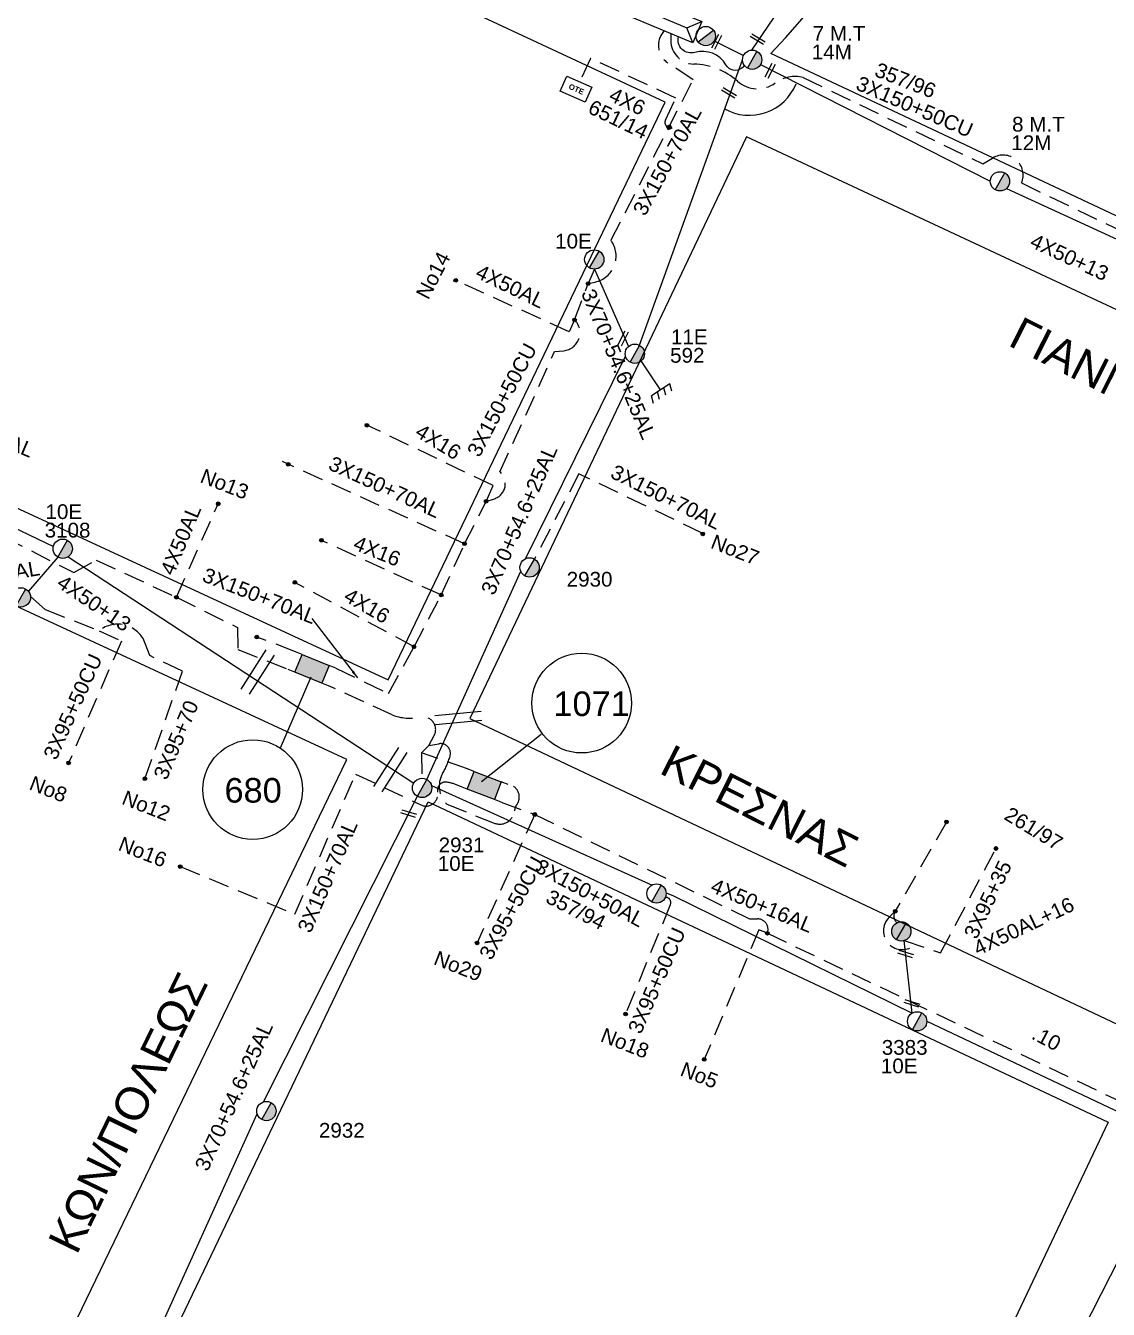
# Model space of a CAD drawing. Header units: millimetres. Extents: x 898 to 3196, y 765 to 1779.
# Drawn here: x 1217.7 to 1349.9, y 1105.9 to 1262.6 of the extents above; entities that cross this region are included whole.
import ezdxf
from ezdxf.enums import TextEntityAlignment as Align

# ---------------------------------------------------------------- set-up
doc = ezdxf.new("R2010")
doc.units = ezdxf.units.MM
doc.linetypes.add('DASHED', pattern=[19.05, 12.7, -6.35])
for name, color, linetype in [('Link Box 4 Διευθύνσεων', 7, 'Continuous'), ('Pillar OTE', 7, 'Continuous'), ('Γείωση', 7, 'Continuous'), ('Γυμνά εναέρια ΧΤ (3Φ)   4x50AL', 7, 'Continuous'), ('Γυμνά εναέρια ΧΤ και ΦΟΠ (3Φ)   4x50+16AL', 7, 'Continuous'), ('Εναέρια παροχή ΧΤ 4x16', 7, 'SYN_LINE'), ('Επιγραφές - Σχήματα', 7, 'Continuous'), ('Καλώδια ΧΤ   3x150+50AL', 7, 'DASHED'), ('Καλώδια ΧΤ   3x150+50CU', 7, 'DASHED'), ('Καλώδια ΧΤ   3x150+70AL', 7, 'DASHED'), ('Καλώδια ΧΤ   3x50+35+13', 7, 'SYN_LINE'), ('Καλώδια ΧΤ   3x95+35CU', 7, 'DASHED'), ('Καλώδια ΧΤ   3x95+50CU', 7, 'DASHED'), ('Καλώδια ΧΤ   4x50+13', 7, 'SYN_LINE'), ('Μηχανική τομή', 7, 'Continuous'), ('Στύλος Ξύλινος', 7, 'Continuous'), ('Στύλος Ξύλινος @ 1', 7, 'Continuous'), ('Στύλος ΦΜ', 7, 'Continuous'), ('Στύλος ΦΜ @ 1', 7, 'Continuous'), ('Συνδέσεις', 7, 'Continuous'), ('Συνεστραμμένα ΧΤ   3x70+54.6+25AL', 7, 'SYN_LINE'), ('Συνεστραμμένα ΧΤ   4x120+25AL', 7, 'SYN_LINE'), ('Τομή', 7, 'Continuous'), ('Υποσταθμός εναέριος 2 στύλων', 7, 'Continuous'), ('Υποσταθμός πόλεως', 7, 'Continuous'), ('Υπόβαθρο ΔΕΗ', 7, 'Continuous'), ('Υπόγεια Καλώδια Δικτύου ΧΤ   .10', 7, 'DASHED'), ('Υπόγεια καλώδια Παροχών ΧΤ   4x6', 7, 'DASHED')]:
    doc.layers.add(name, color=color, linetype=linetype)
doc.styles.add('ar', font='arial.ttf')
doc.styles.get("Standard").update_dxf_attribs({"font": 'arial.ttf'})
doc.linetypes.add('SYN_LINE', pattern='A,0.5,-0.0001,["/\\/\\/\\/",Standard,S=0.1,R=0,X=0,Y=-0.05],-0.25', length=0.7501)
doc.dimstyles.new('ISO-25', dxfattribs={"dimtxt": 2.5, "dimasz": 2.5, "dimexe": 1.25, "dimexo": 0.625, "dimtad": 1, "dimtxsty": 'Standard', "dimcen": 2.5, "dimadec": 0, "dimazin": 0, "dimtfac": 1, "dimtmove": 0, "dimatfit": 3, "dimfxl": 1, "dimarcsym": 0})

# ---------------------------------------------------------------- blocks, each defined once
blk = doc.blocks.new('ΥΠΟΣΤΑΘΜΟΣ ΕΝΑΕΡΙΟΣ ΕΠΙ 2 ΣΤΥΛΩΝ')
at = {"layer": 'Υποσταθμός εναέριος 2 στύλων', "linetype": 'Continuous'}
for points in [[(-11.97, -2.11, 0.574793), (-8.45, -0.07, 0.268822), (-9.64, 1.98)], [(9.68, -2.15, 0.574793), (13.19, -0.1, 0.268822), (12.01, 1.95)]]:
    blk.add_hatch(color=256, dxfattribs=at).paths.add_polyline_path(points)
for p, q in [((-11.97, -2.11), (-9.64, 1.98)), ((9.68, -2.15), (12.01, 1.95))]:
    blk.add_line(p, q, dxfattribs=at)
for centre in [(-10.81, -0.07), (10.84, -0.1)]:
    blk.add_circle(centre, 2.36, dxfattribs=at)
at = {"layer": 'Υποσταθμός πόλεως', "linetype": 'Continuous', "ltscale": 40}
blk.add_lwpolyline([(-8.57, 2.82), (8.57, 2.82), (8.57, -2.82), (-8.57, -2.82)], close=True, dxfattribs=at)
for points in [[(-5.75, 0), (-8.57, 2.82)], [(-8.57, -2.82), (-5.75, 0)], [(-5.75, 0), (5.75, 0)], [(5.75, 0), (8.57, 2.82)], [(8.57, -2.82), (5.75, 0)]]:
    blk.add_lwpolyline(points, dxfattribs=at)
at = {"layer": 'Υποσταθμός εναέριος 2 στύλων', "ltscale": 40, "flags": 1}
for tag, p in [('ΜΕΤΑΣΧΗΜΑΤΙΣΜΟΣ', (14.09, 2.51)), ('ΙΣΧΥΣ', (14.07, -0.28)), ('ΑΡΙΘΜΟΣ', (14.19, -3))]:
    blk.add_attdef(tag, p, '', height=1.8, dxfattribs=at)
blk = doc.blocks.new('LINK BOX 4 ΑΝΑΧΩΡΗΣΕΩΝ')
at = {"layer": 'Link Box 4 Διευθύνσεων', "ltscale": 40}
blk.add_hatch(color=256, dxfattribs=at).paths.add_polyline_path([(-3.54, 0), (-3.54, -4.67), (3.54, -4.67), (3.54, 0)])
for p, q in [((-3.54, 0), (-5.33, 0)), ((5.33, 0), (3.54, 0)), ((-3.54, -4.67), (-5.33, -4.67)), ((5.33, -4.67), (3.54, -4.67))]:
    blk.add_line(p, q, dxfattribs=at)
blk.add_lwpolyline([(-3.54, -4.67), (-3.54, 0), (3.54, 0), (3.54, -4.67)], close=True, dxfattribs=at)
blk = doc.blocks.new('ΥΠΑΡΧΩΝ ΤΣΙΜΕΝΤΕΝΙΟΣ ΣΤΥΛΟΣ')
at = {"layer": 'Στύλος ΦΜ'}
blk.add_hatch(color=7, dxfattribs=at).paths.add_polyline_path([(-1.29, -2.28, 0.574793), (2.62, 0, 0.268822), (1.3, 2.27)])
at = {"layer": 'Στύλος ΦΜ', "color": 7}
blk.add_line((-1.29, -2.28), (1.3, 2.27), dxfattribs=at)
blk.add_circle((0, 0), 2.62, dxfattribs=at)
at = {"layer": 'Στύλος ΦΜ', "flags": 4}
for tag, p in [('ΑΡΙΘΜΟΣ', (-4.68, 8.05)), ('ΤΥΠΟΣ', (-4.91, 3.03))]:
    blk.add_attdef(tag, p, '', height=4, dxfattribs=at)
blk = doc.blocks.new('ΥΠΑΡΧΩΝ ΞΥΛΙΝΟΣ ΣΤΥΛΟΣ')
at = {"layer": 'Στύλος Ξύλινος'}
h = blk.add_hatch(color=7, dxfattribs=at)
h.paths.add_polyline_path([(-2.62, 0, 0.270008), (-1.29, -2.28), (1.3, 2.27, 0.576266)])
h.paths.add_polyline_path([(-1.29, -2.28, 0.574793), (2.62, 0, 0.268822), (1.3, 2.27)])
at = {"layer": 'Στύλος Ξύλινος', "color": 7}
blk.add_line((-1.29, -2.28), (1.3, 2.27), dxfattribs=at)
blk.add_circle((0, 0), 2.62, dxfattribs=at)
at = {"layer": 'Στύλος Ξύλινος', "flags": 4}
for tag, p in [('ΑΡΙΘΜΟΣ', (-4.91, 8.6)), ('ΤΥΠΟΣ', (-4.85, 3.39))]:
    blk.add_attdef(tag, p, '', height=4, dxfattribs=at)
blk = doc.blocks.new('ΤΟΜΗ')
at = {"layer": 'Τομή', "ltscale": 40}
for p, q in [((-5.68, 0), (5.68, 0)), ((5.68, -2.33), (-5.68, -2.33))]:
    blk.add_line(p, q, dxfattribs=at)
blk = doc.blocks.new('A$C76D1674A')
at = {"layer": 'Τομή', "xscale": 0.5, "yscale": 0.5, "zscale": 0.5}
blk.add_blockref('ΤΟΜΗ', (2.84, 1.17), dxfattribs=at)
blk = doc.blocks.new('ΓΕΙΩΣΗ')
at = {"layer": 'Γείωση', "ltscale": 40}
for p, q in [((-2.34, 11.45), (-3, 9.45)), ((-0.34, 11.45), (-1, 9.45)), ((1.66, 11.45), (1, 9.45)), ((3.66, 11.45), (3, 9.45)), ((0, 9.45), (0, 0))]:
    blk.add_line(p, q, dxfattribs=at)
blk.add_lwpolyline([(-3, 9.45), (3, 9.45)], dxfattribs=at)
blk = doc.blocks.new('_ΣΥΝΔΕΣΗ')
at = {"layer": 'Συνδέσεις', "linetype": 'SYN_LINE', "ltscale": 40}
blk.add_hatch(color=256, dxfattribs=at).paths.add_polyline_path([(0.5, -0.01, 1), (-0.5, -0.01, 1)])
at = {"layer": 'Συνδέσεις'}
blk.add_circle((0, -0.01), 0.5, dxfattribs=at)
blk = doc.blocks.new('ΜΗΧΑΝΙΚΗ ΤΟΜΗ')
at = {"layer": 'Μηχανική τομή', "ltscale": 40}
for p, q in [((-1.89, 0.78), (1.89, 0.78)), ((1.89, 0), (-1.89, 0))]:
    blk.add_line(p, q, dxfattribs=at)
blk = doc.blocks.new('PILLAR ΟΤΕ')
at = {"layer": 'Pillar OTE', "ltscale": 40}
blk.add_lwpolyline([(-3.31, 2.02), (3.39, 2.02), (3.39, -1.99), (-3.31, -1.99)], close=True, dxfattribs=at)
at = {"layer": 'Pillar OTE', "insert": (-1.81, 0.71), "char_height": 1.3575, "width": 109.961, "attachment_point": 1}
blk.add_mtext('{\\fArial|b1|i0|c161|p34;OTE}', dxfattribs=at)
blk = doc.blocks.new('TSONTA XT1')
at = {"ltscale": 40}
h = blk.add_hatch(color=256, dxfattribs=at)
h.dxf.hatch_style = 1
h.paths.add_polyline_path([(595.96, 2487.66), (597.07, 2488.77), (595.96, 2489.87), (594.85, 2488.77)])
blk.add_lwpolyline([(594.85, 2488.77), (595.96, 2489.87), (597.07, 2488.77), (595.96, 2487.66)], close=True, dxfattribs=at)

msp = doc.modelspace()

# ---------------------------------------------------------------- linework, layer by layer
at = {"layer": 'Γυμνά εναέρια ΧΤ (3Φ)   4x50AL', "color": 62, "linetype": 'DASHED', "ltscale": 0.2}
msp.add_lwpolyline([(1284.73, 1226.71), (1284.07, 1225.26), (1270.22, 1231.55)], dxfattribs=at)
at = {"layer": 'Γυμνά εναέρια ΧΤ (3Φ)   4x50AL', "color": 6, "linetype": 'DASHED', "ltscale": 0.2}
msp.add_lwpolyline([(1236.12, 1192.86), (1241.22, 1204.26)], dxfattribs=at)
at = {"layer": 'Γυμνά εναέρια ΧΤ (3Φ)   4x50AL', "color": 154, "ltscale": 0.2}
msp.add_lwpolyline([(1221.66, 1197.77), (1218.04, 1193.6)], dxfattribs=at)
at = {"layer": 'Γυμνά εναέρια ΧΤ και ΦΟΠ (3Φ)   4x50+16AL', "color": 30, "ltscale": 0.2}
for points in [[(1267.27, 1169.87), (1294.19, 1157.74)], [(1295.92, 1156.78), (1296.82, 1156.41), (1325.96, 1142.11)], [(1325.96, 1142.11), (1324.96, 1150.95)], [(1327.74, 1141.13), (1357.57, 1127)]]:
    msp.add_lwpolyline(points, dxfattribs=at)
at = {"layer": 'Εναέρια παροχή ΧΤ 4x16', "color": 62, "linetype": 'DASHED', "ltscale": 0.2}
for points in [[(1273.93, 1204.57), (1274.78, 1206.49), (1259.38, 1213.87)], [(1268.44, 1193.14), (1253.82, 1199.81)], [(1265.13, 1186.82), (1250.58, 1194.68)]]:
    msp.add_lwpolyline(points, dxfattribs=at)
at = {"layer": 'Επιγραφές - Σχήματα', "linetype": 'Continuous'}
for p, q in [((1252.54, 1183.1), (1248.77, 1174.44)), ((1280.65, 1176.11), (1273.37, 1170.32))]:
    msp.add_line(p, q, dxfattribs=at)
for centre in [(1285.6, 1179.94), (1245.44, 1169.39)]:
    msp.add_circle(centre, 6.08, dxfattribs=at)
msp.add_arc((1306.08, 1257.83), 6.14, 240.4214, 337.9983, dxfattribs=at)
at = {"layer": 'Καλώδια ΧΤ   3x150+50AL', "color": 6, "ltscale": 0.2}
msp.add_lwpolyline([(1202.53, 1209.16), (1201.46, 1207.2), (1223.59, 1195.87), (1226.34, 1197.41), (1236.12, 1192.86), (1243.56, 1189.18), (1243.63, 1186.5), (1249.77, 1184.06)], dxfattribs=at)
at = {"layer": 'Καλώδια ΧΤ   3x150+50AL', "color": 62, "ltscale": 0.2}
msp.add_lwpolyline([(1275.78, 1167.85), (1279.87, 1166.35), (1306.1, 1153.61), (1307.06, 1153.61, -0.528244), (1308.27, 1151.85, 1.465392)], format="xyb", dxfattribs=at)
msp.add_lwpolyline([(1308.27, 1151.85), (1307.24, 1152.27), (1300.56, 1136.45)], dxfattribs=at)
at = {"layer": 'Καλώδια ΧΤ   3x150+50CU', "color": 151, "ltscale": 0.2}
msp.add_lwpolyline([(1296.5, 1261.67), (1296.49, 1260.83, 0.408726), (1299.31, 1257.94, -0.176694), (1304.61, 1255.86, 0.351262), (1309.24, 1255.64, -0.222992), (1312.65, 1256.3), (1334.6, 1245.75), (1335.78, 1246.47, -0.732431), (1339.3, 1243.43), (1355.74, 1235.51), (1364.97, 1231.4), (1366.16, 1230.29)], format="xyb", dxfattribs=at)
at = {"layer": 'Καλώδια ΧΤ   3x150+50CU', "color": 62, "ltscale": 0.2}
for points in [[(1262.02, 1181.11), (1265.13, 1186.82), (1268.44, 1193.14), (1271.31, 1199.38), (1273.93, 1204.57), (1274.94, 1204.89, 0.58478), (1275.62, 1208.17), (1282.3, 1222.85), (1283.41, 1222.96, 0.638924), (1284.73, 1226.71), (1286.38, 1231.16)], [(1266.04, 1173.86), (1266.93, 1174.75), (1267.59, 1175.97, 0.639717), (1265.89, 1178.23, -0.147704), (1262.46, 1178.51), (1254.7, 1182.04)], [(1266.93, 1174.75), (1268.15, 1174.98, -0.559558), (1269.53, 1173.46, -0.06105), (1268.62, 1171.34, 0.34365), (1269.12, 1167.62), (1274.9, 1165.3, 0.496145), (1277.4, 1166.8, -0.129634), (1277.69, 1167.56, 0.569864), (1276.61, 1170.03, 0.242449)]]:
    msp.add_lwpolyline(points, format="xyb", dxfattribs=at)
for points in [[(1250.66, 1186.22), (1245.92, 1188.01)], [(1271.64, 1171.94), (1266.04, 1173.86), (1266.09, 1170.77)]]:
    msp.add_lwpolyline(points, dxfattribs=at)
at = {"layer": 'Καλώδια ΧΤ   3x150+70AL', "color": 62, "ltscale": 0.2}
msp.add_line((1255.59, 1184.2), (1262.02, 1181.11), dxfattribs=at)
for points in [[(1287.17, 1232.92), (1286.38, 1231.16), (1287.25, 1231.34, 0.54335), (1289.18, 1236.41), (1299.21, 1256.03), (1296.11, 1258.1, -0.464327), (1295.68, 1262.01, -4.809504)], [(1236.58, 1159.99), (1250.58, 1154.19), (1258, 1171.28), (1265.98, 1167.51, 0.616641), (1268, 1169.09, -0.527909), (1269.18, 1170.29, -0.072658), (1270.8, 1169.76, 0.236394)]]:
    msp.add_lwpolyline(points, format="xyb", dxfattribs=at)
msp.add_lwpolyline([(1271.31, 1199.38), (1249.06, 1209.42)], dxfattribs=at)
at = {"layer": 'Καλώδια ΧΤ   3x150+70AL', "color": 27, "ltscale": 0.2}
msp.add_lwpolyline([(1300.32, 1200.68), (1285.27, 1207.93), (1279.83, 1197.52)], dxfattribs=at)
at = {"layer": 'Καλώδια ΧΤ   3x50+35+13', "color": 27, "linetype": 'Continuous'}
msp.add_lwpolyline([(1339.12, 1088.4), (1357.9, 1125.22)], dxfattribs=at)
at = {"layer": 'Καλώδια ΧΤ   3x95+35CU', "color": 30, "ltscale": 0.2}
msp.add_lwpolyline([(1330.15, 1165.43), (1323.88, 1154.54), (1323.12, 1153.77, 0.989293), (1326.32, 1150.49, -4.064166)], format="xyb", dxfattribs=at)
msp.add_lwpolyline([(1324.96, 1150.95), (1329.43, 1149.45), (1336.18, 1162.19)], dxfattribs=at)
msp.add_arc((1324.84, 1153.95), 1.12, 148.3046, 227.1566, dxfattribs=at)
at = {"layer": 'Καλώδια ΧΤ   3x95+50CU', "color": 151, "ltscale": 0.2}
msp.add_lwpolyline([(1218.3, 1192.95), (1220.08, 1191.38), (1226.7, 1188.78), (1229.4, 1187.51), (1222.96, 1172.65)], dxfattribs=at)
msp.add_lwpolyline([(1232.28, 1170.7), (1236.85, 1183.85), (1232.86, 1185.75), (1232.32, 1187.23, 0.514913), (1226.7, 1188.78, 1.592133)], format="xyb", dxfattribs=at)
at = {"layer": 'Καλώδια ΧΤ   3x95+50CU', "color": 62, "ltscale": 0.2}
msp.add_lwpolyline([(1279.87, 1166.35), (1272.83, 1150.67)], dxfattribs=at)
at = {"layer": 'Καλώδια ΧΤ   3x95+50CU', "color": 30, "ltscale": 0.2}
msp.add_lwpolyline([(1296.42, 1155.33), (1290.96, 1141.99)], dxfattribs=at)
msp.add_arc((1295.86, 1155.61), 0.623, 333.122, 93.3543, dxfattribs=at)
at = {"layer": 'Καλώδια ΧΤ   4x50+13', "color": 27, "linetype": 'Continuous'}
msp.add_lwpolyline([(1305.52, 1257.72), (1305.16, 1257.45, -0.456859), (1303.22, 1257.83, 0.347517), (1299.42, 1259.36, -0.582077), (1297.43, 1261.28, -3.040727)], format="xyb", dxfattribs=at)
at = {"layer": 'Καλώδια ΧΤ   4x50+13', "color": 2, "linetype": 'SYN_LINE', "ltscale": 5}
msp.add_lwpolyline([(1301.77, 1260.77), (1305.36, 1258.99)], dxfattribs=at)
at = {"layer": 'Καλώδια ΧΤ   4x50+13', "color": 27, "linetype": 'Continuous'}
for points in [[(1307.45, 1257.9), (1335.49, 1243.63)], [(1337.47, 1242.76), (1366.01, 1229.66)]]:
    msp.add_lwpolyline(points, dxfattribs=at)
at = {"layer": 'Καλώδια ΧΤ   4x50+13', "color": 151, "linetype": 'Continuous'}
for points in [[(1187.65, 1215.09), (1221.1, 1199.06)], [(1222.9, 1197.81), (1265.09, 1170.16)]]:
    msp.add_lwpolyline(points, dxfattribs=at)
at = {"layer": 'Συνεστραμμένα ΧΤ   3x70+54.6+25AL', "color": 2, "ltscale": 20}
msp.add_lwpolyline([(1306.39, 1259.65), (1323.45, 1284.79)], dxfattribs=at)
at = {"layer": 'Συνεστραμμένα ΧΤ   3x70+54.6+25AL', "color": 27, "ltscale": 20}
for points in [[(1292.68, 1223.62), (1305.24, 1258.45)], [(1278.74, 1197.57), (1290.95, 1222.29)], [(1266.71, 1170.62), (1278.16, 1196.04)]]:
    msp.add_lwpolyline(points, dxfattribs=at)
at = {"layer": 'Συνεστραμμένα ΧΤ   3x70+54.6+25AL', "color": 27, "ltscale": 10}
msp.add_lwpolyline([(1287.17, 1232.92), (1291.31, 1223.47)], dxfattribs=at)
at = {"layer": 'Συνεστραμμένα ΧΤ   3x70+54.6+25AL', "color": 30, "ltscale": 20}
for points in [[(1246.77, 1131.28), (1265.54, 1168.57)], [(1227.27, 1088.42), (1245.98, 1129.82)]]:
    msp.add_lwpolyline(points, dxfattribs=at)
at = {"layer": 'Υπόβαθρο ΔΕΗ'}
msp.add_lwpolyline([(1391.57, 1220.28), (1308.7, 1259.22, 0.209274), (1336.66, 1335.43), (1424.66, 1334.36, -0.092208), (1419.05, 1278.94), (1383.92, 1285.5), (1383.05, 1278.45), (1417.19, 1271.53, -0.083451), (1391.57, 1220.28, 1.237642)], format="xyb", dxfattribs=at)
for points in [[(1188.95, 1216.54), (1261.96, 1182.77), (1295.78, 1253.3), (1222.52, 1287.45)], [(1271.93, 1178.05), (1354.68, 1138.99), (1388.73, 1210.27), (1305.73, 1249.08)], [(1149.22, 1135.23), (1222.36, 1101.46), (1256.92, 1173.07), (1184.03, 1206.84)], [(1349.9, 1128.8), (1316.1, 1057.52), (1232.7, 1096.51), (1266.85, 1167.91)]]:
    msp.add_lwpolyline(points, close=True, dxfattribs=at)
at = {"layer": 'Υπόγεια Καλώδια Δικτύου ΧΤ   .10', "color": 62, "ltscale": 0.2}
msp.add_lwpolyline([(1308.27, 1151.85), (1357.05, 1128.61, -0.176903), (1358.24, 1127.4, -1.56424)], format="xyb", dxfattribs=at)
at = {"layer": 'Υπόγεια καλώδια Παροχών ΧΤ   4x6', "color": 62, "linetype": 'DASHED', "ltscale": 0.2}
msp.add_lwpolyline([(1295.96, 1250.36, -0.329938), (1295.82, 1251.08), (1297.08, 1253.8), (1286.69, 1258.64), (1285.36, 1255.79)], format="xyb", dxfattribs=at)

# ---------------------------------------------------------------- block references
at = {"layer": 'Link Box 4 Διευθύνσεων'}
for p, xscale, yscale, zscale, rotation in [((1253.12, 1185.21), 0.5000000000000375, 0.5000000000000375, 0.5000000000000375, 337.741576909274), ((1274.12, 1170.98), 0.4999999999999598, 0.4999999999999598, 0.4999999999999598, 339.0669439429144)]:
    msp.add_blockref('LINK BOX 4 ΑΝΑΧΩΡΗΣΕΩΝ', p, dxfattribs=dict(at, xscale=xscale, yscale=yscale, zscale=zscale, rotation=rotation))
at = {"layer": 'Pillar OTE', "xscale": 0.5, "yscale": 0.5, "zscale": 0.5, "rotation": 336.0516146711911}
msp.add_blockref('PILLAR ΟΤΕ', (1284.89, 1254.89), dxfattribs=at)
at = {"layer": 'Μηχανική τομή'}
for p, xscale, yscale, zscale, rotation in [((1301.91, 1260.76), 0.4999999999999432, 0.4999999999999432, 0.4999999999999432, 242.7265602001701), ((1307.19, 1261.14), 0.4999999999998465, 0.4999999999998465, 0.4999999999998465, 148.5408162609718), ((1308.43, 1257.21), 0.4999999999999432, 0.4999999999999432, 0.4999999999999432, 242.7265602001701), ((1303.7, 1254.59), 0.4999999999998465, 0.4999999999998465, 0.4999999999998465, 148.5408162609718), ((1290.49, 1224.54), 0.4999999999999432, 0.4999999999999432, 0.4999999999999432, 242.7265602001701), ((1264.42, 1166.28), 0.4999999999997929, 0.4999999999997929, 0.4999999999997929, 342.5305393697067), ((1325.09, 1149.15), 0.4999999999997929, 0.4999999999997929, 0.4999999999997929, 342.5305393697067), ((1325.86, 1143.12), 0.4999999999997929, 0.4999999999997929, 0.4999999999997929, 342.5305393697067)]:
    msp.add_blockref('ΜΗΧΑΝΙΚΗ ΤΟΜΗ', p, dxfattribs=dict(at, xscale=xscale, yscale=yscale, zscale=zscale, rotation=rotation))
at = {"layer": 'Στύλος Ξύλινος @ 1', "ltscale": 40, "xscale": 0.4499999999998181, "yscale": 0.4499999999998181, "zscale": 0.4499999999998181}
msp.add_blockref('ΥΠΑΡΧΩΝ ΞΥΛΙΝΟΣ ΣΤΥΛΟΣ', (1324.63, 1152.08), dxfattribs=at)
at = {"layer": 'Στύλος ΦΜ @ 1', "ltscale": 40}
ref = msp.add_blockref('ΥΠΑΡΧΩΝ ΤΣΙΜΕΝΤΕΝΙΟΣ ΣΤΥΛΟΣ', (1306.42, 1258.47), dxfattribs=dict(at, xscale=0.4499999999998181, yscale=0.4499999999998181, zscale=0.4499999999998181))
ref.add_attrib('ΤΥΠΟΣ', '14M', (1313.7, 1258.52), dxfattribs={"layer": 'Στύλος ΦΜ', "height": 1.8, "flags": 4})
ref.add_attrib('ΑΡΙΘΜΟΣ', '7 M.T', (1313.81, 1260.78), dxfattribs={"layer": 'Στύλος ΦΜ', "height": 1.8, "flags": 4})
ref = msp.add_blockref('ΥΠΑΡΧΩΝ ΤΣΙΜΕΝΤΕΝΙΟΣ ΣΤΥΛΟΣ', (1336.67, 1243.63), dxfattribs=dict(at, xscale=0.4499999999998181, yscale=0.4499999999998181, zscale=0.4499999999998181))
ref.add_attrib('ΤΥΠΟΣ', '12M', (1338.05, 1247.44), dxfattribs={"layer": 'Στύλος ΦΜ', "height": 1.8, "flags": 4})
ref.add_attrib('ΑΡΙΘΜΟΣ', '8 M.T', (1338.15, 1249.7), dxfattribs={"layer": 'Στύλος ΦΜ', "height": 1.8, "flags": 4})
ref = msp.add_blockref('ΥΠΑΡΧΩΝ ΤΣΙΜΕΝΤΕΝΙΟΣ ΣΤΥΛΟΣ', (1287.14, 1234.09), dxfattribs=dict(at, xscale=0.4499999999998181, yscale=0.4499999999998181, zscale=0.4499999999998181))
ref.add_attrib('ΤΥΠΟΣ', '10E', (1282.36, 1235.43), dxfattribs={"layer": 'Στύλος ΦΜ', "height": 1.8, "flags": 4})
ref = msp.add_blockref('ΥΠΑΡΧΩΝ ΤΣΙΜΕΝΤΕΝΙΟΣ ΣΤΥΛΟΣ', (1292.09, 1222.59), dxfattribs=dict(at, xscale=0.4499999999998181, yscale=0.4499999999998181, zscale=0.4499999999998181))
ref.add_attrib('ΤΥΠΟΣ', '592', (1296.4, 1221.49), dxfattribs={"layer": 'Στύλος ΦΜ', "height": 1.8, "flags": 4})
ref.add_attrib('ΑΡΙΘΜΟΣ', '11E', (1296.5, 1223.75), dxfattribs={"layer": 'Στύλος ΦΜ', "height": 1.8, "flags": 4})
at = {"layer": 'Στύλος ΦΜ @ 1', "ltscale": 40, "xscale": 0.4499999999998181, "yscale": 0.4499999999998181, "zscale": 0.4499999999998181}
msp.add_blockref('ΥΠΑΡΧΩΝ ΤΣΙΜΕΝΤΕΝΙΟΣ ΣΤΥΛΟΣ', (1222.24, 1198.79), dxfattribs=at).add_auto_attribs({'ΤΥΠΟΣ': '3108', 'ΑΡΙΘΜΟΣ': '10E'})
at = {"layer": 'Στύλος ΦΜ @ 1', "ltscale": 40}
ref = msp.add_blockref('ΥΠΑΡΧΩΝ ΤΣΙΜΕΝΤΕΝΙΟΣ ΣΤΥΛΟΣ', (1279.24, 1196.5), dxfattribs=dict(at, xscale=0.4499999999998181, yscale=0.4499999999998181, zscale=0.4499999999998181))
ref.add_attrib('ΤΥΠΟΣ', '2930', (1283.77, 1194.16), dxfattribs={"layer": 'Στύλος ΦΜ', "height": 1.8, "flags": 4})
ref = msp.add_blockref('ΥΠΑΡΧΩΝ ΤΣΙΜΕΝΤΕΝΙΟΣ ΣΤΥΛΟΣ', (1217.13, 1192.85), dxfattribs=dict(at, xscale=0.4499999999998181, yscale=0.4499999999998181, zscale=0.4499999999998181))
ref.add_attrib('ΤΥΠΟΣ', '10M', (1211.62, 1189.17), dxfattribs={"layer": 'Στύλος ΦΜ', "height": 1.8, "flags": 4})
ref = msp.add_blockref('ΥΠΑΡΧΩΝ ΤΣΙΜΕΝΤΕΝΙΟΣ ΣΤΥΛΟΣ', (1266.12, 1169.59), dxfattribs=dict(at, xscale=0.4499999999998181, yscale=0.4499999999998181, zscale=0.4499999999998181))
ref.add_attrib('ΤΥΠΟΣ', '10E', (1268.03, 1159.47), dxfattribs={"layer": 'Στύλος ΦΜ', "height": 1.8, "flags": 4})
ref.add_attrib('ΑΡΙΘΜΟΣ', '2931', (1268.14, 1161.73), dxfattribs={"layer": 'Στύλος ΦΜ', "height": 1.8, "flags": 4})
at = {"layer": 'Στύλος ΦΜ @ 1', "ltscale": 40, "xscale": 0.4499999999998181, "yscale": 0.4499999999998181, "zscale": 0.4499999999998181}
msp.add_blockref('ΥΠΑΡΧΩΝ ΤΣΙΜΕΝΤΕΝΙΟΣ ΣΤΥΛΟΣ', (1294.74, 1156.7), dxfattribs=at)
at = {"layer": 'Στύλος ΦΜ @ 1', "ltscale": 40}
ref = msp.add_blockref('ΥΠΑΡΧΩΝ ΤΣΙΜΕΝΤΕΝΙΟΣ ΣΤΥΛΟΣ', (1326.56, 1141.1), dxfattribs=dict(at, xscale=0.4499999999998181, yscale=0.4499999999998181, zscale=0.4499999999998181))
ref.add_attrib('ΤΥΠΟΣ', '10E', (1322.13, 1134.76), dxfattribs={"layer": 'Στύλος ΦΜ', "height": 1.8, "flags": 4})
ref.add_attrib('ΑΡΙΘΜΟΣ', '3383', (1322.24, 1137.02), dxfattribs={"layer": 'Στύλος ΦΜ', "height": 1.8, "flags": 4})
ref = msp.add_blockref('ΥΠΑΡΧΩΝ ΤΣΙΜΕΝΤΕΝΙΟΣ ΣΤΥΛΟΣ', (1247.11, 1130.15), dxfattribs=dict(at, xscale=0.4499999999998181, yscale=0.4499999999998181, zscale=0.4499999999998181))
ref.add_attrib('ΤΥΠΟΣ', '2932', (1253.52, 1126.9), dxfattribs={"layer": 'Στύλος ΦΜ', "height": 1.8, "flags": 4})
at = {"layer": 'Συνδέσεις', "xscale": 0.3075184835441075, "yscale": 0.3075184835441075, "zscale": 0.3075184835441075, "rotation": 337.598242974775}
msp.add_blockref('TSONTA XT1', (835.17, 612.49), dxfattribs=at)
at = {"layer": 'Συνδέσεις', "xscale": 0.4500000000000455, "yscale": 0.4500000000000455, "zscale": 0.4500000000000455}
for p in [(1270.22, 1231.55), (1286.38, 1231.16), (1284.74, 1226.72), (1259.38, 1213.87), (1249.78, 1209.1), (1241.22, 1204.27), (1273.93, 1204.58), (1300.39, 1200.6), (1253.82, 1199.82), (1271.31, 1199.39), (1250.58, 1194.68), (1236.12, 1192.86), (1268.45, 1193.14), (1245.93, 1188), (1265.13, 1186.82), (1222.96, 1172.65), (1232.28, 1170.71), (1279.87, 1166.35), (1330.15, 1165.44), (1336.19, 1162.2), (1236.59, 1160), (1323.88, 1154.54), (1308.27, 1151.85), (1272.83, 1150.67), (1290.96, 1142), (1300.56, 1136.45)]:
    msp.add_blockref('_ΣΥΝΔΕΣΗ', p, dxfattribs=at)
at = {"layer": 'Συνεστραμμένα ΧΤ   3x70+54.6+25AL', "color": 27, "xscale": 0.45, "yscale": 0.45, "zscale": 0.45, "rotation": 213.7218602016167}
msp.add_blockref('ΓΕΙΩΣΗ', (1292.88, 1221.72), dxfattribs=at)
at = {"layer": 'Συνεστραμμένα ΧΤ   4x120+25AL', "color": 2, "lineweight": 50, "ltscale": 20}
for p, rotation in [((1245, 1181.02), 57.24207258851931), ((1267.76, 1177.28), 5.254420365657767), ((1261.2, 1169.13), 57.24209681175678)]:
    msp.add_blockref('A$C76D1674A', p, dxfattribs=dict(at, rotation=rotation))
at = {"layer": 'Υποσταθμός εναέριος 2 στύλων', "xscale": 0.5000000000000115, "yscale": 0.5000000000000115, "zscale": 0.5000000000000115, "rotation": 337.4068070246905}
msp.add_blockref('ΥΠΟΣΤΑΘΜΟΣ ΕΝΑΕΡΙΟΣ ΕΠΙ 2 ΣΤΥΛΩΝ', (1295.77, 1263.49), dxfattribs=at)

# ---------------------------------------------------------------- texts
at = {"layer": 'Γυμνά εναέρια ΧΤ (3Φ)   4x50AL', "linetype": 'Continuous'}
for s, rotation, p in [('651/14', 334.2502, (1290.09, 1251.22)), ('4X6', 334.2502, (1291.18, 1253.4)), ('4X50AL', 334.2502, (1276.91, 1230.82)), ('4X50AL', 67.311, (1236.64, 1199.88)), ('4X50AL', 9.9178, (1214.99, 1195.69))]:
    msp.add_text(s, height=1.8, rotation=rotation, dxfattribs=at).set_placement(p, align=Align.MIDDLE)
at = {"layer": 'Γυμνά εναέρια ΧΤ και ΦΟΠ (3Φ)   4x50+16AL', "linetype": 'Continuous'}
msp.add_text('4X50+16AL', height=1.8, rotation=337.3114, dxfattribs=at).set_placement((1307.64, 1155.24), align=Align.MIDDLE)
at = {"layer": 'Εναέρια παροχή ΧΤ 4x16', "linetype": 'Continuous'}
for rotation, p in [(328.5527, (1268.1, 1211.85)), (338.0428, (1260.63, 1198.5)), (329.6575, (1259.39, 1191.83))]:
    msp.add_text('4X16', height=1.8, rotation=rotation, dxfattribs=at).set_placement(p, align=Align.MIDDLE)
at = {"layer": 'Επιγραφές - Σχήματα', "linetype": 'Continuous', "attachment_point": 1, "style": 'ar'}
for s, insert, char_height, width, rotation in [('357/96', (1321.88, 1258.2), 1.8, 8.3548, 338.6738), ('Νο14', (1265.28, 1229.9), 1.8, 8.3548, 62.4571), ('ΓΙΑΝΝΙΤΣΩΝ', (1339.31, 1227.23), 4, 36.5107, 333.1565), ('Νο13', (1239.54, 1208.62), 1.8, 8.3548, 338.6738), ('Νο27', (1301.87, 1200.59), 1.8, 8.3548, 338.6738), ('ΚΡΕΣΝΑΣ', (1296.72, 1175.02), 4, 36.5107, 333.1565), ('Νο8', (1218.67, 1171.13), 1.8, 8.3548, 338.6738), ('Νο12', (1229.97, 1169.35), 1.8, 8.3548, 338.6738), ('261/97', (1337.97, 1167.39), 1.8, 16.3561, 328.8261), ('Νο16', (1229.54, 1163.71), 1.8, 8.3548, 338.6738), ('3Χ95+35', (1332.19, 1151.78), 1.8, 8.134, 64.468), ('357/94', (1281.88, 1157.28), 1.8, 8.3548, 333.1024), ('4Χ50AL+16', (1333.21, 1150.71), 1.8, 16.3561, 25.2669), ('Νο29', (1268.05, 1149.78), 1.8, 8.3548, 338.6738), ('ΚΩΝ/ΠΟΛΕΩΣ', (1220.34, 1114.22), 4, 36.5107, 64.1579), ('Νο18', (1288.42, 1140.38), 1.8, 8.3548, 338.6738), ('Νο5', (1298.15, 1136.21), 1.8, 8.3548, 338.6738)]:
    msp.add_mtext(s, dxfattribs=dict(at, insert=insert, char_height=char_height, width=width, rotation=rotation))
at = {"layer": 'Επιγραφές - Σχήματα', "linetype": 'Continuous', "char_height": 3, "width": 16.3374, "attachment_point": 1, "style": 'ar'}
for s, insert in [('1071', (1282.15, 1181.36)), ('680', (1241.99, 1170.8))]:
    msp.add_mtext(s, dxfattribs=dict(at, insert=insert))
at = {"layer": 'Καλώδια ΧΤ   3x150+50AL', "linetype": 'Continuous'}
msp.add_text('3X150+50AL', height=1.8, rotation=331.7628, dxfattribs=at).set_placement((1286.63, 1156.77), align=Align.MIDDLE)
at = {"layer": 'Καλώδια ΧΤ   3x150+50CU', "linetype": 'Continuous'}
for rotation, p in [(336.7683, (1326.26, 1252.74)), (62.1074, (1275.86, 1216.95))]:
    msp.add_text('3X150+50CU', height=1.8, rotation=rotation, dxfattribs=at).set_placement(p, align=Align.MIDDLE)
at = {"layer": 'Καλώδια ΧΤ   3x150+70AL', "linetype": 'Continuous'}
for rotation, p in [(61.456, (1296.04, 1246.13)), (337.0032, (1211.85, 1213.54)), (335.5426, (1261.56, 1206.32)), (333.7017, (1295.92, 1205.1)), (66.5697, (1254.57, 1158.81))]:
    msp.add_text('3X150+70AL', height=1.8, rotation=rotation, dxfattribs=at).set_placement(p, align=Align.MIDDLE)
at = {"layer": 'Καλώδια ΧΤ   3x150+70AL', "linetype": 'Continuous', "insert": (1239.8, 1196.54), "char_height": 1.8, "width": 8.3548, "attachment_point": 1, "rotation": 338.6738, "style": 'ar'}
msp.add_mtext('3Χ150+70AL', dxfattribs=at)
at = {"layer": 'Καλώδια ΧΤ   3x95+50CU', "linetype": 'Continuous'}
for s, rotation, p in [('3X95+50CU', 65.5773, (1223.47, 1179.52)), ('3X95+70', 66.9673, (1236.07, 1175.46)), ('3X95+50CU', 61.7619, (1277.04, 1154.94)), ('3X95+50CU', 66.3111, (1294.76, 1146.09))]:
    msp.add_text(s, height=1.8, rotation=rotation, dxfattribs=at).set_placement(p, align=Align.MIDDLE)
at = {"layer": 'Καλώδια ΧΤ   4x50+13', "linetype": 'Continuous'}
for rotation, p in [(335.0146, (1345.17, 1234.37)), (325.991, (1226.07, 1192.15))]:
    msp.add_text('4X50+13', height=1.8, rotation=rotation, dxfattribs=at).set_placement(p, align=Align.MIDDLE)
at = {"layer": 'Συνεστραμμένα ΧΤ   3x70+54.6+25AL', "linetype": 'Continuous'}
for rotation, p in [(292.6775, (1290.1, 1221.32)), (66.4977, (1277.97, 1202.32)), (65.7536, (1243.13, 1131.97))]:
    msp.add_text('3X70+54.6+25AL', height=1.8, rotation=rotation, dxfattribs=at).set_placement(p, align=Align.MIDDLE)
at = {"layer": 'Υπόγεια Καλώδια Δικτύου ΧΤ   .10', "linetype": 'Continuous'}
msp.add_text('.10', height=1.8, rotation=332.262, dxfattribs=at).set_placement((1342.36, 1139.02), align=Align.MIDDLE)

# ---------------------------------------------------------------- leaders
at = {"layer": 'Επιγραφές - Σχήματα', "ltscale": 40}
msp.add_leader([(1258.26, 1183.01), (1252.68, 1190.25)], dimstyle='ISO-25', override={"dimasz": 1, "dimtad": 0}, dxfattribs=at)

doc.saveas('drawing.dxf')
